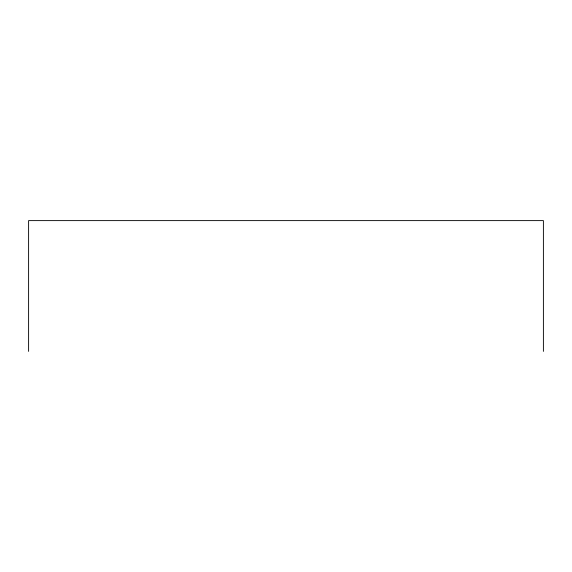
<?xml version="1.0" encoding="UTF-8"?>
<svg xmlns="http://www.w3.org/2000/svg" width="572" height="572" viewBox="0 0 572 572"><rect width="100%" height="100%" fill="white"/><g stroke="black" fill="none" stroke-linecap="round" stroke-linejoin="round"><path stroke-width="0.86" d="M543.4 351.387L543.4 220.613L28.6 220.613L28.6 351.387"/></g></svg>
